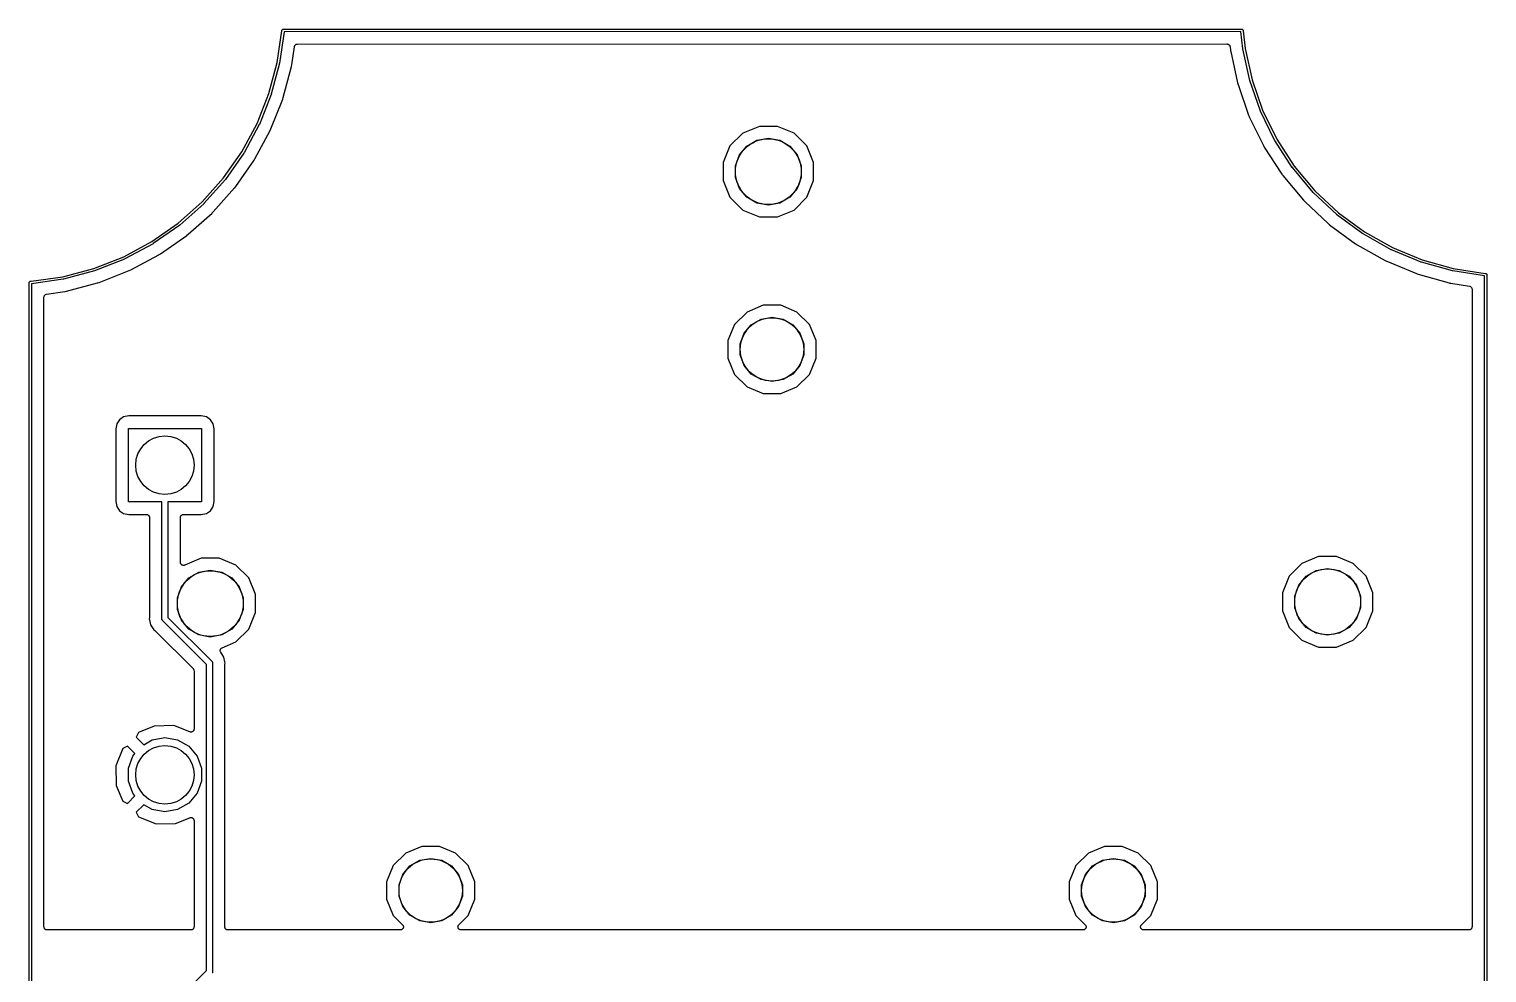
# Model space of a CAD drawing. Extents: x 202.7 to 262.5, y -125.5 to -33.7.
# Drawn here: x 202.7 to 262.5, y -72.4 to -33.7 of the extents above; entities that cross this region are included whole.
import ezdxf

# ---------------------------------------------------------------- set-up
doc = ezdxf.new("R2010")
doc.units = 0
doc.header["$MEASUREMENT"] = 0
doc.layers.add('BLACK', color=7, linetype='CONTINUOUS')

msp = doc.modelspace()

# ---------------------------------------------------------------- linework, layer by layer
at = {"layer": 'BLACK', "linetype": 'CONTINUOUS'}
for p, q in [((212.882, -35.0479), (213.069, -33.7426)), ((213.165, -33.78), (212.98, -35.065)), ((213.069, -33.7426), (213.07, -33.7377)), ((213.07, -33.7377), (213.072, -33.7321)), ((213.072, -33.7321), (213.074, -33.7267)), ((213.074, -33.7267), (213.077, -33.7217)), ((213.077, -33.7217), (213.08, -33.7171)), ((213.08, -33.7171), (213.082, -33.7154)), ((213.082, -33.7154), (213.086, -33.7046)), ((213.086, -33.7046), (213.097, -33.6911)), ((213.097, -33.6911), (213.113, -33.6823)), ((213.113, -33.6823), (213.126, -33.68)), ((213.126, -33.68), (252.454, -33.675)), ((252.403, -33.775), (213.165, -33.78)), ((252.489, -34.4775), (252.403, -33.775)), ((252.454, -33.675), (252.467, -33.6773)), ((252.467, -33.6773), (252.483, -33.6861)), ((252.483, -33.6861), (252.494, -33.6996)), ((252.494, -33.6996), (252.5, -33.7162)), ((252.5, -33.7338), (252.499, -33.7379)), ((252.499, -33.7379), (252.499, -33.738)), ((252.499, -33.738), (252.5, -33.7439)), ((252.5, -33.7162), (252.5, -33.7338)), ((252.5, -33.7439), (252.588, -34.4631)), ((213.483, -35.134), (213.589, -34.3969)), ((213.589, -34.3969), (213.59, -34.3949)), ((213.59, -34.3929), (213.597, -34.374)), ((213.59, -34.3949), (213.59, -34.3929)), ((213.597, -34.374), (213.603, -34.355)), ((213.603, -34.355), (213.604, -34.3534)), ((213.604, -34.3534), (213.605, -34.3514)), ((213.605, -34.3514), (213.618, -34.3361)), ((213.618, -34.3361), (213.63, -34.3203)), ((213.63, -34.3203), (213.632, -34.3192)), ((213.632, -34.3192), (213.633, -34.3176)), ((213.633, -34.3176), (213.651, -34.3076)), ((213.651, -34.3076), (213.668, -34.297)), ((213.668, -34.297), (213.67, -34.2966)), ((213.67, -34.2966), (213.671, -34.2956)), ((213.671, -34.2956), (213.691, -34.2921)), ((213.691, -34.2921), (213.711, -34.288)), ((213.711, -34.288), (213.713, -34.2883)), ((213.713, -34.2883), (213.715, -34.2879)), ((213.715, -34.2879), (251.841, -34.2831)), ((251.841, -34.2831), (251.844, -34.2837)), ((251.844, -34.2837), (251.847, -34.2833)), ((251.847, -34.2833), (251.866, -34.2875)), ((251.866, -34.2875), (251.884, -34.2907)), ((251.884, -34.2907), (251.887, -34.2924)), ((251.887, -34.2924), (251.89, -34.2932)), ((251.89, -34.2932), (251.906, -34.3034)), ((251.906, -34.3034), (251.922, -34.3128)), ((251.922, -34.3128), (251.924, -34.3154)), ((251.924, -34.3154), (251.927, -34.3172)), ((251.927, -34.3172), (251.939, -34.3322)), ((251.939, -34.3322), (251.951, -34.3466)), ((251.951, -34.3466), (251.952, -34.3498)), ((251.952, -34.3498), (251.954, -34.3525)), ((251.954, -34.3525), (251.959, -34.3704)), ((251.959, -34.3704), (251.966, -34.388)), ((251.966, -34.388), (251.966, -34.3914)), ((251.966, -34.3914), (251.967, -34.3947)), ((251.967, -34.3947), (251.984, -34.5353)), ((251.984, -34.5353), (251.988, -34.5595)), ((251.988, -34.5595), (251.988, -34.5619)), ((251.988, -34.5619), (251.989, -34.5642)), ((251.989, -34.5642), (251.992, -34.5881)), ((251.992, -34.5881), (251.993, -34.5906)), ((251.993, -34.5906), (252.275, -35.8823)), ((252.489, -34.4796), (252.489, -34.4775)), ((252.489, -34.4816), (252.489, -34.4796)), ((252.489, -34.4821), (252.489, -34.4816)), ((252.772, -35.7777), (252.489, -34.4821)), ((252.588, -34.4631), (252.869, -35.7535)), ((212.544, -36.3196), (212.882, -35.0479)), ((212.979, -35.0708), (212.64, -36.3481)), ((212.98, -35.065), (212.979, -35.07)), ((212.979, -35.07), (212.979, -35.0704)), ((212.979, -35.0704), (212.979, -35.0708)), ((213.132, -36.4754), (213.469, -35.2047)), ((213.469, -35.203), (213.47, -35.2023)), ((213.469, -35.2047), (213.469, -35.203)), ((213.47, -35.2011), (213.471, -35.1994)), ((213.47, -35.2023), (213.47, -35.2011)), ((213.471, -35.1989), (213.483, -35.134)), ((213.471, -35.1994), (213.471, -35.1989)), ((252.773, -35.7804), (252.772, -35.7777)), ((252.773, -35.783), (252.773, -35.7804)), ((252.774, -35.7835), (252.773, -35.783)), ((253.21, -37.0358), (252.774, -35.7835)), ((252.869, -35.7535), (253.303, -37.0001)), ((212.06, -37.5433), (212.544, -36.3196)), ((212.638, -36.3537), (212.152, -37.5827)), ((212.64, -36.3482), (212.638, -36.3529)), ((212.638, -36.3529), (212.638, -36.3533)), ((212.638, -36.3533), (212.638, -36.3537)), ((212.64, -36.3481), (212.64, -36.3481)), ((212.64, -36.3481), (212.64, -36.3482)), ((252.275, -35.8823), (252.284, -35.9149)), ((252.284, -35.9149), (252.284, -35.9156)), ((252.284, -35.9156), (252.284, -35.9162)), ((252.284, -35.9162), (252.293, -35.9484)), ((252.293, -35.9484), (252.294, -35.9509)), ((252.294, -35.9509), (252.729, -37.1993)), ((212.626, -37.7665), (213.109, -36.5439)), ((213.109, -36.5439), (213.11, -36.5423)), ((213.11, -36.5404), (213.111, -36.5388)), ((213.11, -36.5415), (213.11, -36.5404)), ((213.11, -36.5423), (213.11, -36.5415)), ((213.111, -36.5383), (213.132, -36.4754)), ((213.111, -36.5388), (213.111, -36.5383)), ((253.211, -37.0384), (253.21, -37.0358)), ((253.212, -37.0409), (253.211, -37.0384)), ((253.212, -37.0414), (253.212, -37.0409)), ((253.796, -38.2322), (253.212, -37.0414)), ((253.303, -37.0001), (253.884, -38.1855)), ((211.437, -38.7021), (212.06, -37.5433)), ((212.15, -37.588), (211.524, -38.752)), ((212.152, -37.5828), (212.15, -37.5873)), ((212.15, -37.5873), (212.15, -37.5877)), ((212.15, -37.5877), (212.15, -37.588)), ((212.152, -37.5827), (212.152, -37.5827)), ((212.152, -37.5827), (212.152, -37.5828)), ((232.66, -37.662), (231.978, -37.9449)), ((233.4, -37.662), (232.66, -37.662)), ((234.082, -37.9449), (233.4, -37.662)), ((252.729, -37.1993), (252.742, -37.2305)), ((252.742, -37.2305), (252.742, -37.2312)), ((252.742, -37.2312), (252.742, -37.2318)), ((252.742, -37.2318), (252.755, -37.2628)), ((252.755, -37.2628), (252.756, -37.2652)), ((252.756, -37.2652), (253.338, -38.4523)), ((211.973, -38.9898), (212.595, -37.8319)), ((212.595, -37.8319), (212.596, -37.8304)), ((212.596, -37.8304), (212.597, -37.8297)), ((212.597, -37.8286), (212.598, -37.8272)), ((212.597, -37.8297), (212.597, -37.8286)), ((212.598, -37.8267), (212.626, -37.7665)), ((212.598, -37.8272), (212.598, -37.8267)), ((231.978, -37.9449), (231.455, -38.4675)), ((232.149, -38.4699), (232.561, -38.2318)), ((232.561, -38.2318), (233.03, -38.1492)), ((233.03, -38.1492), (233.499, -38.2318)), ((233.499, -38.2318), (233.911, -38.4699)), ((234.605, -38.4675), (234.082, -37.9449)), ((253.797, -38.2346), (253.796, -38.2322)), ((253.798, -38.237), (253.797, -38.2346)), ((253.799, -38.2374), (253.798, -38.237)), ((254.521, -39.3495), (253.799, -38.2374)), ((253.884, -38.1855), (254.603, -39.2925)), ((210.683, -39.7803), (211.437, -38.7021)), ((211.521, -38.757), (210.763, -39.84)), ((211.524, -38.752), (211.521, -38.7564)), ((211.521, -38.7564), (211.521, -38.7567)), ((211.521, -38.7567), (211.521, -38.757)), ((231.455, -38.4675), (231.172, -39.1504)), ((231.68, -39.282), (231.843, -38.8346)), ((231.843, -38.8346), (232.149, -38.4699)), ((233.911, -38.4699), (234.217, -38.8346)), ((234.217, -38.8346), (234.38, -39.282)), ((234.888, -39.1504), (234.605, -38.4675)), ((253.338, -38.4523), (253.355, -38.4817)), ((253.355, -38.4817), (253.355, -38.4823)), ((253.355, -38.4823), (253.355, -38.4829)), ((253.355, -38.4829), (253.371, -38.5122)), ((253.371, -38.5122), (253.373, -38.5144)), ((253.373, -38.5144), (254.093, -39.623)), ((211.181, -40.1285), (211.934, -39.0524)), ((211.934, -39.0524), (211.935, -39.0512)), ((211.934, -39.0524), (211.934, -39.0524)), ((211.934, -39.0524), (211.934, -39.0524)), ((211.935, -39.0512), (211.936, -39.0498)), ((211.936, -39.0491), (211.937, -39.0481)), ((211.936, -39.0498), (211.936, -39.0491)), ((211.937, -39.0481), (211.938, -39.0468)), ((211.938, -39.0468), (211.939, -39.0463)), ((211.939, -39.0463), (211.973, -38.9898)), ((231.172, -39.1504), (231.172, -39.8896)), ((231.68, -39.758), (231.68, -39.282)), ((234.38, -39.282), (234.38, -39.758)), ((234.888, -39.8896), (234.888, -39.1504)), ((254.523, -39.3517), (254.521, -39.3495)), ((254.524, -39.3539), (254.523, -39.3517)), ((254.525, -39.3543), (254.524, -39.3539)), ((255.375, -40.3715), (254.525, -39.3543)), ((254.525, -39.3543), (254.525, -39.3543)), ((254.525, -39.3543), (254.525, -39.3543)), ((254.603, -39.2925), (255.45, -40.3051)), ((209.808, -40.7632), (210.683, -39.7803)), ((210.76, -39.8446), (209.881, -40.8319)), ((210.763, -39.84), (210.76, -39.844)), ((210.76, -39.844), (210.76, -39.8443)), ((210.76, -39.8443), (210.76, -39.8446)), ((231.172, -39.8896), (231.455, -40.5725)), ((231.843, -40.2054), (231.68, -39.758)), ((234.38, -39.758), (234.217, -40.2054)), ((234.605, -40.5725), (234.888, -39.8896)), ((254.093, -39.623), (254.113, -39.6502)), ((254.113, -39.6502), (254.113, -39.6508)), ((254.113, -39.6508), (254.114, -39.6513)), ((254.114, -39.6513), (254.133, -39.6784)), ((254.133, -39.6784), (254.135, -39.6806)), ((254.135, -39.6806), (254.983, -40.6945)), ((210.263, -41.1672), (211.137, -40.1851)), ((211.137, -40.1851), (211.138, -40.1838)), ((211.138, -40.1832), (211.139, -40.1823)), ((211.138, -40.1838), (211.138, -40.1832)), ((211.139, -40.1823), (211.141, -40.1812)), ((211.141, -40.1807), (211.181, -40.1285)), ((211.141, -40.1812), (211.141, -40.1807)), ((231.455, -40.5725), (231.978, -41.0951)), ((232.149, -40.5701), (231.843, -40.2054)), ((232.561, -40.8082), (232.149, -40.5701)), ((233.911, -40.5701), (233.499, -40.8082)), ((234.217, -40.2054), (233.911, -40.5701)), ((234.082, -41.0951), (234.605, -40.5725)), ((255.377, -40.3735), (255.375, -40.3715)), ((255.379, -40.3756), (255.377, -40.3735)), ((255.38, -40.3759), (255.379, -40.3756)), ((256.346, -41.2836), (255.38, -40.3759)), ((255.45, -40.3051), (256.413, -41.2086)), ((208.825, -41.6373), (209.808, -40.7632)), ((209.877, -40.836), (208.889, -41.714)), ((209.229, -42.0916), (210.212, -41.2182)), ((209.878, -40.8355), (209.877, -40.8357)), ((209.877, -40.8357), (209.877, -40.836)), ((209.881, -40.8319), (209.878, -40.8355)), ((210.212, -41.2182), (210.213, -41.217)), ((210.213, -41.217), (210.214, -41.2165)), ((210.214, -41.2157), (210.216, -41.2147)), ((210.214, -41.2165), (210.214, -41.2157)), ((210.216, -41.2143), (210.263, -41.1672)), ((210.216, -41.2147), (210.216, -41.2143)), ((231.978, -41.0951), (232.66, -41.378)), ((233.03, -40.8908), (232.561, -40.8082)), ((233.499, -40.8082), (233.03, -40.8908)), ((233.4, -41.378), (234.082, -41.0951)), ((254.983, -40.6945), (255.006, -40.7191)), ((255.006, -40.7191), (255.007, -40.7197)), ((255.007, -40.7197), (255.007, -40.7201)), ((255.007, -40.7201), (255.03, -40.7446)), ((255.03, -40.7446), (255.032, -40.7466)), ((255.032, -40.7466), (255.996, -41.6513)), ((256.413, -41.2086), (257.477, -41.99)), ((207.746, -42.3907), (208.825, -41.6373)), ((208.885, -41.7176), (207.801, -42.4744)), ((208.889, -41.7141), (208.885, -41.7172)), ((208.885, -41.7172), (208.885, -41.7174)), ((208.885, -41.7174), (208.885, -41.7176)), ((208.889, -41.714), (208.889, -41.714)), ((208.889, -41.714), (208.889, -41.7141)), ((232.66, -41.378), (233.4, -41.378)), ((255.996, -41.6513), (256.022, -41.673)), ((256.022, -41.673), (256.022, -41.6735)), ((256.022, -41.6735), (256.023, -41.6738)), ((256.023, -41.6738), (256.048, -41.6955)), ((256.048, -41.6955), (256.051, -41.6971)), ((256.051, -41.6971), (257.116, -42.4795)), ((256.349, -41.2854), (256.346, -41.2836)), ((256.351, -41.2871), (256.349, -41.2854)), ((256.351, -41.2874), (256.351, -41.2871)), ((257.42, -42.0724), (256.351, -41.2874)), ((206.587, -43.0132), (207.746, -42.3907)), ((208.095, -42.889), (209.172, -42.1362)), ((209.172, -42.1362), (209.174, -42.1352)), ((209.174, -42.1348), (209.175, -42.1341)), ((209.174, -42.1352), (209.174, -42.1348)), ((209.175, -42.1341), (209.177, -42.1333)), ((209.177, -42.1329), (209.229, -42.0916)), ((209.177, -42.1333), (209.177, -42.1329)), ((257.422, -42.0739), (257.42, -42.0724)), ((257.424, -42.0754), (257.422, -42.0739)), ((257.425, -42.0756), (257.424, -42.0754)), ((258.58, -42.7265), (257.425, -42.0756)), ((257.477, -41.99), (258.627, -42.6379)), ((205.363, -43.4961), (206.587, -43.0132)), ((207.796, -42.4775), (206.632, -43.1026)), ((206.875, -43.5487), (208.033, -42.9268)), ((207.797, -42.4771), (207.796, -42.4773)), ((207.796, -42.4773), (207.796, -42.4775)), ((207.801, -42.4745), (207.797, -42.4771)), ((207.801, -42.4744), (207.801, -42.4744)), ((207.801, -42.4744), (207.801, -42.4745)), ((208.033, -42.9268), (208.035, -42.9259)), ((208.035, -42.9256), (208.036, -42.925)), ((208.035, -42.9259), (208.035, -42.9256)), ((208.036, -42.925), (208.038, -42.9245)), ((208.038, -42.9245), (208.039, -42.9241)), ((208.039, -42.9241), (208.095, -42.889)), ((257.116, -42.4795), (257.144, -42.4979)), ((257.144, -42.4979), (257.145, -42.4983)), ((257.145, -42.4983), (257.146, -42.4986)), ((257.146, -42.4986), (257.173, -42.5171)), ((257.173, -42.5171), (257.176, -42.5184)), ((257.176, -42.5184), (258.328, -43.1672)), ((258.583, -42.7277), (258.58, -42.7265)), ((258.585, -42.7289), (258.583, -42.7277)), ((258.586, -42.7291), (258.585, -42.7289)), ((259.811, -43.2364), (258.586, -42.7291)), ((258.627, -42.6379), (259.846, -43.1429)), ((204.091, -43.8329), (205.363, -43.4961)), ((205.391, -43.592), (204.114, -43.9303)), ((205.392, -43.5919), (205.391, -43.592)), ((205.397, -43.5902), (205.392, -43.5918)), ((205.392, -43.5918), (205.392, -43.5919)), ((206.626, -43.1051), (205.397, -43.5902)), ((205.586, -44.0615), (206.809, -43.579)), ((206.627, -43.1049), (206.626, -43.1051)), ((206.632, -43.1027), (206.627, -43.1048)), ((206.627, -43.1048), (206.627, -43.1049)), ((206.632, -43.1026), (206.632, -43.1026)), ((206.632, -43.1026), (206.632, -43.1027)), ((206.809, -43.579), (206.811, -43.5783)), ((206.811, -43.5783), (206.812, -43.5781)), ((206.812, -43.5781), (206.813, -43.5777)), ((206.813, -43.5777), (206.815, -43.5773)), ((206.815, -43.577), (206.875, -43.5487)), ((206.815, -43.5773), (206.815, -43.577)), ((258.328, -43.1672), (258.358, -43.182)), ((258.358, -43.182), (258.359, -43.1824)), ((258.359, -43.1824), (258.359, -43.1826)), ((258.359, -43.1826), (258.389, -43.1976)), ((258.389, -43.1976), (258.391, -43.1985)), ((258.391, -43.1985), (259.613, -43.7043)), ((259.813, -43.2373), (259.811, -43.2364)), ((259.816, -43.2383), (259.813, -43.2373)), ((259.817, -43.2384), (259.816, -43.2383)), ((261.094, -43.5949), (259.817, -43.2384)), ((259.846, -43.1429), (261.118, -43.4977)), ((261.097, -43.5954), (261.094, -43.5949)), ((261.099, -43.596), (261.097, -43.5954)), ((261.1, -43.5961), (261.099, -43.596)), ((262.4, -43.7949), (261.1, -43.5961)), ((261.118, -43.4977), (262.426, -43.6977)), ((202.71, -44.0656), (202.712, -44.0526)), ((202.71, -115.204), (202.71, -44.0656)), ((202.712, -44.0526), (202.721, -44.0374)), ((202.721, -44.0374), (202.735, -44.026)), ((202.735, -44.026), (202.751, -44.02)), ((202.751, -44.02), (202.769, -44.02)), ((202.769, -44.02), (202.771, -44.0208)), ((202.771, -44.0208), (202.776, -44.0202)), ((202.776, -44.0202), (202.787, -44.0192)), ((202.787, -44.0192), (204.091, -43.8329)), ((204.108, -43.9315), (202.81, -44.117)), ((202.81, -44.117), (202.81, -115.151)), ((204.109, -43.9314), (204.108, -43.9315)), ((204.114, -43.9303), (204.109, -43.9314)), ((204.109, -43.9314), (204.109, -43.9314)), ((204.247, -44.4206), (205.518, -44.084)), ((205.518, -44.084), (205.52, -44.0835)), ((205.52, -44.0834), (205.522, -44.0831)), ((205.52, -44.0835), (205.52, -44.0834)), ((205.522, -44.0831), (205.523, -44.0829)), ((205.523, -44.0829), (205.524, -44.0827)), ((205.524, -44.0827), (205.586, -44.0615)), ((259.613, -43.7043), (259.645, -43.7154)), ((259.645, -43.7154), (259.646, -43.7157)), ((259.646, -43.7157), (259.646, -43.7158)), ((259.646, -43.7158), (259.678, -43.7271)), ((259.678, -43.7271), (259.68, -43.7278)), ((259.68, -43.7278), (260.954, -44.0831)), ((260.954, -44.0831), (260.987, -44.0902)), ((260.987, -44.0902), (260.987, -44.0905)), ((260.987, -44.0905), (260.988, -44.0905)), ((260.988, -44.0905), (261.021, -44.0979)), ((261.021, -44.0979), (261.023, -44.0983)), ((261.023, -44.0983), (261.784, -44.2147)), ((261.784, -44.2147), (261.786, -44.2151)), ((261.786, -44.2151), (261.787, -44.2151)), ((261.787, -44.2151), (261.806, -44.2222)), ((261.806, -44.2222), (261.826, -44.2288)), ((261.826, -44.2288), (261.827, -44.2297)), ((261.827, -44.2297), (261.829, -44.2302)), ((261.829, -44.2302), (261.844, -44.2435)), ((261.844, -44.2435), (261.86, -44.2564)), ((262.4, -115.754), (262.4, -43.7949)), ((262.426, -43.6977), (262.426, -43.6978)), ((262.426, -43.6978), (262.432, -43.6991)), ((262.432, -43.6991), (262.438, -43.7011)), ((262.438, -43.7012), (262.441, -43.7)), ((262.438, -43.7011), (262.438, -43.7012)), ((262.441, -43.7), (262.459, -43.7)), ((262.459, -43.7), (262.475, -43.706)), ((262.475, -43.706), (262.489, -43.7174)), ((262.489, -43.7174), (262.498, -43.7326)), ((262.498, -43.7326), (262.5, -43.7456)), ((262.5, -43.7456), (262.5, -115.804)), ((203.318, -44.6636), (203.322, -44.644)), ((203.318, -44.6656), (203.318, -44.6636)), ((203.318, -44.6677), (203.318, -44.6656)), ((203.318, -70.503), (203.318, -44.6677)), ((203.322, -44.644), (203.326, -44.6243)), ((203.326, -44.6243), (203.327, -44.6224)), ((203.327, -44.6204), (203.338, -44.6034)), ((203.327, -44.6224), (203.327, -44.6204)), ((203.338, -44.6034), (203.348, -44.5861)), ((203.348, -44.5861), (203.349, -44.5847)), ((203.349, -44.5847), (203.35, -44.5829)), ((203.35, -44.5829), (203.366, -44.5706)), ((203.366, -44.5706), (203.381, -44.5577)), ((203.381, -44.5577), (203.383, -44.557)), ((203.383, -44.557), (203.385, -44.5557)), ((203.385, -44.5557), (203.404, -44.5495)), ((203.404, -44.5495), (203.423, -44.5426)), ((203.423, -44.5426), (203.425, -44.5426)), ((203.425, -44.5426), (203.427, -44.542)), ((203.427, -44.542), (204.176, -44.4349)), ((204.176, -44.4349), (204.178, -44.4346)), ((204.178, -44.4346), (204.179, -44.4345)), ((204.179, -44.4345), (204.18, -44.4344)), ((204.18, -44.4344), (204.182, -44.4344)), ((204.182, -44.4342), (204.247, -44.4206)), ((204.182, -44.4344), (204.182, -44.4342)), ((261.86, -44.2564), (261.861, -44.2576)), ((261.861, -44.2576), (261.862, -44.2586)), ((261.862, -44.2586), (261.873, -44.2765)), ((261.873, -44.2765), (261.883, -44.2941)), ((261.883, -44.2941), (261.884, -44.2955)), ((261.884, -44.2955), (261.884, -44.2968)), ((261.884, -44.2968), (261.888, -44.3171)), ((261.888, -44.3171), (261.892, -44.3373)), ((261.892, -44.3373), (261.892, -44.3388)), ((261.892, -44.3388), (261.892, -44.3402)), ((261.892, -44.3402), (261.892, -70.503)), ((232.156, -45.2793), (231.647, -45.7879)), ((232.82, -45.004), (232.156, -45.2793)), ((233.54, -45.004), (232.82, -45.004)), ((234.204, -45.2793), (233.54, -45.004)), ((234.713, -45.7878), (234.204, -45.2793)), ((231.647, -45.7879), (231.372, -46.4524)), ((232.037, -46.152), (232.331, -45.8008)), ((232.331, -45.8008), (232.729, -45.5716)), ((232.729, -45.5716), (233.18, -45.4919)), ((233.18, -45.4919), (233.631, -45.5716)), ((233.631, -45.5716), (234.029, -45.8008)), ((234.029, -45.8008), (234.323, -46.152)), ((234.988, -46.4524), (234.713, -45.7878)), ((231.372, -46.4524), (231.372, -47.1716)), ((231.88, -46.5828), (232.037, -46.152)), ((231.88, -47.0412), (231.88, -46.5828)), ((234.323, -46.152), (234.48, -46.5828)), ((234.48, -46.5828), (234.48, -47.0412)), ((234.988, -47.1716), (234.988, -46.4524)), ((231.372, -47.1716), (231.647, -47.8361)), ((232.037, -47.472), (231.88, -47.0412)), ((234.48, -47.0412), (234.323, -47.472)), ((234.713, -47.8362), (234.988, -47.1716)), ((232.331, -47.8232), (232.037, -47.472)), ((232.729, -48.0524), (232.331, -47.8232)), ((234.029, -47.8232), (233.631, -48.0524)), ((234.323, -47.472), (234.029, -47.8232)), ((231.647, -47.8361), (232.156, -48.3447)), ((232.156, -48.3447), (232.82, -48.62)), ((233.18, -48.1321), (232.729, -48.0524)), ((233.631, -48.0524), (233.18, -48.1321)), ((233.54, -48.62), (234.204, -48.3447)), ((234.204, -48.3447), (234.713, -47.8362)), ((232.82, -48.62), (233.54, -48.62)), ((206.582, -49.5835), (206.414, -49.6958)), ((206.793, -49.5416), (206.582, -49.5835)), ((209.767, -49.5416), (206.793, -49.5416)), ((209.978, -49.5835), (209.767, -49.5416)), ((210.146, -49.6958), (209.978, -49.5835)), ((206.301, -49.8638), (206.26, -50.0745)), ((206.26, -50.0745), (206.26, -53.0495)), ((206.414, -49.6958), (206.301, -49.8638)), ((206.78, -53.062), (206.78, -50.062)), ((206.78, -50.062), (209.78, -50.062)), ((209.78, -50.062), (209.78, -53.062)), ((210.259, -49.8638), (210.146, -49.6958)), ((210.3, -50.0745), (210.259, -49.8638)), ((210.3, -53.0495), (210.3, -50.0745)), ((206.26, -53.0495), (206.301, -53.2602)), ((208.155, -53.062), (206.78, -53.062)), ((208.155, -57.8535), (208.155, -53.062)), ((209.78, -53.062), (208.405, -53.062)), ((208.405, -53.062), (208.405, -57.8072)), ((210.259, -53.2602), (210.3, -53.0495)), ((206.301, -53.2602), (206.414, -53.4282)), ((206.414, -53.4282), (206.582, -53.5405)), ((206.582, -53.5405), (206.793, -53.5824)), ((206.793, -53.5824), (207.52, -53.5824)), ((207.52, -53.5824), (207.531, -53.5844)), ((207.531, -53.5844), (207.542, -53.5844)), ((207.542, -53.5844), (207.552, -53.5882)), ((207.552, -53.5882), (207.563, -53.5901)), ((207.563, -53.5901), (207.573, -53.5957)), ((207.573, -53.5957), (207.583, -53.5995)), ((207.583, -53.5995), (207.592, -53.6066)), ((207.592, -53.6066), (207.602, -53.6122)), ((207.602, -53.6122), (207.609, -53.6207)), ((207.609, -53.6207), (207.617, -53.6278)), ((207.617, -53.6278), (207.623, -53.6374)), ((207.623, -53.6374), (207.63, -53.6459)), ((207.63, -53.6459), (207.634, -53.6564)), ((207.634, -53.6564), (207.639, -53.666)), ((207.639, -53.666), (207.641, -53.6769)), ((207.641, -53.6769), (207.645, -53.6874)), ((207.645, -53.6874), (207.645, -53.6985)), ((207.645, -53.6985), (207.647, -53.7094)), ((207.647, -53.7094), (207.647, -57.7841)), ((208.913, -53.7094), (208.915, -53.6985)), ((208.913, -55.5471), (208.913, -53.7094)), ((208.915, -53.6874), (208.919, -53.6769)), ((208.915, -53.6985), (208.915, -53.6874)), ((208.919, -53.6769), (208.921, -53.666)), ((208.921, -53.666), (208.926, -53.6564)), ((208.926, -53.6564), (208.93, -53.6459)), ((208.93, -53.6459), (208.937, -53.6374)), ((208.937, -53.6374), (208.943, -53.6278)), ((208.943, -53.6278), (208.951, -53.6207)), ((208.951, -53.6207), (208.958, -53.6122)), ((208.958, -53.6122), (208.968, -53.6066)), ((208.968, -53.6066), (208.976, -53.5995)), ((208.976, -53.5995), (208.987, -53.5957)), ((208.987, -53.5957), (208.997, -53.5901)), ((208.997, -53.5901), (209.008, -53.5882)), ((209.008, -53.5882), (209.018, -53.5844)), ((209.018, -53.5844), (209.029, -53.5844)), ((209.029, -53.5844), (209.04, -53.5824)), ((209.04, -53.5824), (209.767, -53.5824)), ((209.767, -53.5824), (209.978, -53.5405)), ((209.978, -53.5405), (210.146, -53.4282)), ((210.146, -53.4282), (210.259, -53.2602)), ((208.915, -55.5607), (208.913, -55.5471)), ((208.916, -55.5746), (208.915, -55.5607)), ((208.919, -55.5823), (208.916, -55.5746)), ((208.921, -55.5905), (208.919, -55.5823)), ((208.928, -55.6025), (208.921, -55.5905)), ((208.933, -55.6153), (208.928, -55.6025)), ((209.77, -55.382), (209.089, -55.6644)), ((210.51, -55.382), (209.77, -55.382)), ((211.192, -55.6649), (210.51, -55.382)), ((254.918, -55.5949), (254.395, -56.1175)), ((255.6, -55.312), (254.918, -55.5949)), ((256.34, -55.312), (255.6, -55.312)), ((257.022, -55.5949), (256.34, -55.312)), ((257.545, -56.1175), (257.022, -55.5949)), ((208.939, -55.6215), (208.933, -55.6153)), ((208.943, -55.6287), (208.939, -55.6215)), ((208.953, -55.6376), (208.943, -55.6287)), ((208.963, -55.6478), (208.953, -55.6376)), ((208.953, -56.5546), (209.259, -56.1899)), ((208.97, -55.6517), (208.963, -55.6478)), ((208.976, -55.6571), (208.97, -55.6517)), ((208.99, -55.6618), (208.976, -55.6571)), ((209.002, -55.6682), (208.99, -55.6618)), ((209.01, -55.6693), (209.002, -55.6682)), ((209.018, -55.6722), (209.01, -55.6693)), ((209.032, -55.6722), (209.018, -55.6722)), ((209.046, -55.674), (209.032, -55.6722)), ((209.054, -55.6722), (209.046, -55.674)), ((209.062, -55.6722), (209.054, -55.6722)), ((209.075, -55.6674), (209.062, -55.6722)), ((209.089, -55.6644), (209.075, -55.6674)), ((209.259, -56.1899), (209.671, -55.9518)), ((209.671, -55.9518), (210.14, -55.8692)), ((210.14, -55.8692), (210.609, -55.9518)), ((210.609, -55.9518), (211.021, -56.1899)), ((211.021, -56.1899), (211.327, -56.5546)), ((211.715, -56.1875), (211.192, -55.6649)), ((211.979, -56.8238), (211.715, -56.1875)), ((254.395, -56.1175), (254.112, -56.8004)), ((254.783, -56.4846), (255.089, -56.1199)), ((255.089, -56.1199), (255.501, -55.8818)), ((255.501, -55.8818), (255.97, -55.7992)), ((255.97, -55.7992), (256.439, -55.8818)), ((256.439, -55.8818), (256.851, -56.1199)), ((256.851, -56.1199), (257.157, -56.4846)), ((257.828, -56.8004), (257.545, -56.1175)), ((208.79, -57.002), (208.953, -56.5546)), ((211.327, -56.5546), (211.49, -57.002)), ((254.112, -56.8004), (254.112, -57.5396)), ((254.62, -56.932), (254.783, -56.4846)), ((257.157, -56.4846), (257.32, -56.932)), ((257.828, -57.5396), (257.828, -56.8004)), ((208.79, -57.478), (208.79, -57.002)), ((211.49, -57.002), (211.49, -57.478)), ((211.998, -56.8704), (211.979, -56.8238)), ((211.998, -57.6096), (211.998, -56.8704)), ((254.62, -57.408), (254.62, -56.932)), ((257.32, -56.932), (257.32, -57.408)), ((207.645, -57.8089), (207.635, -57.859)), ((207.635, -57.859), (207.645, -57.9091)), ((207.647, -57.7841), (207.645, -57.7964)), ((207.645, -57.7964), (207.645, -57.8089)), ((207.645, -57.9091), (207.684, -58.106)), ((208.154, -57.8701), (208.155, -57.8535)), ((208.158, -57.8861), (208.154, -57.8701)), ((208.161, -57.9024), (208.158, -57.8861)), ((208.164, -57.9072), (208.161, -57.9024)), ((208.165, -57.9126), (208.164, -57.9072)), ((208.174, -57.9262), (208.165, -57.9126)), ((208.183, -57.9406), (208.174, -57.9262)), ((208.195, -57.9512), (208.183, -57.9406)), ((209.98, -59.7358), (208.195, -57.9512)), ((208.405, -57.8072), (210.19, -59.5918)), ((208.953, -57.9254), (208.79, -57.478)), ((209.259, -58.2901), (208.953, -57.9254)), ((211.327, -57.9254), (211.021, -58.2901)), ((211.49, -57.478), (211.327, -57.9254)), ((211.715, -58.2925), (211.998, -57.6096)), ((254.112, -57.5396), (254.395, -58.2225)), ((254.783, -57.8554), (254.62, -57.408)), ((255.089, -58.2201), (254.783, -57.8554)), ((257.157, -57.8554), (256.851, -58.2201)), ((257.32, -57.408), (257.157, -57.8554)), ((257.545, -58.2225), (257.828, -57.5396)), ((207.684, -58.106), (207.824, -58.3154)), ((207.824, -58.3154), (207.866, -58.3437)), ((207.866, -58.3437), (207.875, -58.3524)), ((207.875, -58.3524), (207.885, -58.3595)), ((207.885, -58.3595), (209.435, -59.909)), ((209.671, -58.5282), (209.259, -58.2901)), ((210.14, -58.6108), (209.671, -58.5282)), ((210.609, -58.5282), (210.14, -58.6108)), ((211.021, -58.2901), (210.609, -58.5282)), ((211.192, -58.8151), (211.715, -58.2925)), ((254.395, -58.2225), (254.918, -58.7451)), ((255.501, -58.4582), (255.089, -58.2201)), ((255.97, -58.5408), (255.501, -58.4582)), ((256.439, -58.4582), (255.97, -58.5408)), ((256.851, -58.2201), (256.439, -58.4582)), ((257.022, -58.7451), (257.545, -58.2225)), ((210.548, -59.1508), (210.554, -59.1311)), ((210.548, -59.1522), (210.548, -59.1508)), ((210.548, -59.1536), (210.548, -59.1522)), ((210.549, -59.1742), (210.548, -59.1536)), ((210.55, -59.1949), (210.549, -59.1742)), ((210.554, -59.1311), (210.56, -59.1112)), ((210.56, -59.1112), (210.561, -59.1101)), ((210.561, -59.1088), (210.574, -59.0924)), ((210.561, -59.1101), (210.561, -59.1088)), ((210.574, -59.0924), (210.586, -59.0757)), ((210.586, -59.0757), (210.587, -59.0749)), ((210.587, -59.0749), (210.588, -59.0738)), ((210.588, -59.0738), (210.606, -59.0627)), ((210.606, -59.0627), (210.623, -59.0512)), ((210.623, -59.0512), (210.624, -59.0508)), ((210.624, -59.0508), (210.625, -59.0501)), ((210.625, -59.0501), (211.192, -58.8151)), ((254.918, -58.7451), (255.6, -59.028)), ((255.6, -59.028), (256.34, -59.028)), ((256.34, -59.028), (257.022, -58.7451)), ((209.98, -72.2912), (209.98, -59.7358)), ((210.19, -59.5918), (210.202, -59.6024)), ((210.202, -59.6024), (210.211, -59.6168)), ((210.211, -59.6168), (210.22, -59.6304)), ((210.22, -59.6304), (210.221, -59.6358)), ((210.221, -59.6358), (210.224, -59.6406)), ((210.224, -59.6406), (210.227, -59.6569)), ((210.227, -59.6569), (210.231, -59.6729)), ((210.231, -59.6729), (210.23, -59.6894)), ((210.23, -59.6894), (210.23, -72.3375)), ((210.55, -59.1962), (210.55, -59.1949)), ((210.551, -59.1976), (210.55, -59.1962)), ((210.559, -59.2165), (210.551, -59.1976)), ((210.567, -59.2356), (210.559, -59.2165)), ((210.568, -59.2367), (210.567, -59.2356)), ((210.568, -59.238), (210.568, -59.2367)), ((210.701, -59.437), (210.568, -59.238)), ((210.74, -59.6339), (210.701, -59.437)), ((210.738, -59.7588), (210.74, -59.7466)), ((210.738, -70.503), (210.738, -59.7588)), ((210.75, -59.684), (210.74, -59.6339)), ((210.74, -59.6339), (210.74, -59.6339)), ((210.74, -59.7341), (210.75, -59.684)), ((210.74, -59.7466), (210.74, -59.7341)), ((209.435, -59.909), (209.438, -59.9136)), ((209.438, -59.9136), (209.442, -59.9172)), ((209.442, -59.9172), (209.451, -59.9315)), ((209.451, -59.9315), (209.46, -59.9451)), ((209.46, -59.9451), (209.462, -59.9505)), ((209.462, -59.9505), (209.464, -59.9554)), ((209.464, -59.9554), (209.467, -59.9717)), ((209.467, -59.9717), (209.472, -59.9877)), ((209.472, -59.9877), (209.471, -59.9933)), ((209.471, -59.9933), (209.472, -59.9988)), ((209.472, -59.9988), (209.472, -62.3863)), ((207.198, -62.5285), (207.1, -62.723)), ((207.1, -62.723), (207.41, -63.0324)), ((207.841, -62.262), (207.198, -62.5285)), ((207.759, -62.8307), (208.28, -62.7389)), ((208.641, -62.2467), (207.841, -62.262)), ((208.28, -62.7389), (208.801, -62.8307)), ((209.299, -62.5045), (208.641, -62.2467)), ((209.311, -62.507), (209.299, -62.5045)), ((209.323, -62.5114), (209.311, -62.507)), ((209.333, -62.5114), (209.323, -62.5114)), ((209.342, -62.5133), (209.333, -62.5114)), ((209.354, -62.5114), (209.342, -62.5133)), ((209.367, -62.5114), (209.354, -62.5114)), ((209.376, -62.5081), (209.367, -62.5114)), ((209.385, -62.5067), (209.376, -62.5081)), ((209.397, -62.5006), (209.385, -62.5067)), ((209.409, -62.4963), (209.397, -62.5006)), ((209.416, -62.4901), (209.409, -62.4963)), ((209.424, -62.4856), (209.416, -62.4901)), ((209.433, -62.4761), (209.424, -62.4856)), ((209.442, -62.4679), (209.433, -62.4761)), ((209.447, -62.4597), (209.442, -62.4679)), ((209.453, -62.4525), (209.447, -62.4597)), ((209.458, -62.4407), (209.453, -62.4525)), ((209.464, -62.4297), (209.458, -62.4407)), ((209.466, -62.4203), (209.464, -62.4297)), ((209.469, -62.4114), (209.466, -62.4203)), ((209.47, -62.3988), (209.469, -62.4114)), ((209.472, -62.3863), (209.47, -62.3988)), ((206.548, -63.1791), (206.265, -63.901)), ((206.741, -63.0822), (206.548, -63.1791)), ((207.051, -63.3926), (206.741, -63.0822)), ((207.41, -63.0324), (207.759, -62.8307)), ((208.801, -62.8307), (209.259, -63.0952)), ((209.259, -63.0952), (209.599, -63.5004)), ((206.265, -63.901), (206.28, -64.701)), ((206.78, -63.9975), (206.961, -63.5004)), ((206.961, -63.5004), (207.051, -63.3926)), ((209.599, -63.5004), (209.78, -63.9975)), ((206.78, -64.5265), (206.78, -63.9975)), ((206.961, -65.0236), (206.78, -64.5265)), ((209.78, -64.5265), (209.599, -65.0236)), ((209.78, -63.9975), (209.78, -64.5265)), ((206.28, -64.701), (206.546, -65.3443)), ((206.741, -65.4418), (207.051, -65.1314)), ((207.051, -65.1314), (206.961, -65.0236)), ((209.599, -65.0236), (209.259, -65.4288)), ((206.546, -65.3443), (206.741, -65.4418)), ((207.41, -65.4916), (207.1, -65.801)), ((207.759, -65.6933), (207.41, -65.4916)), ((208.28, -65.7851), (207.759, -65.6933)), ((208.801, -65.6933), (208.28, -65.7851)), ((209.259, -65.4288), (208.801, -65.6933)), ((207.1, -65.801), (207.197, -65.9943)), ((207.197, -65.9943), (207.919, -66.2773)), ((207.919, -66.2773), (208.719, -66.262)), ((208.719, -66.262), (209.296, -66.0228)), ((209.296, -66.0228), (209.31, -66.0198)), ((209.31, -66.0198), (209.323, -66.0151)), ((209.323, -66.0151), (209.331, -66.0151)), ((209.331, -66.0151), (209.339, -66.0132)), ((209.339, -66.0132), (209.353, -66.0151)), ((209.353, -66.0151), (209.367, -66.0151)), ((209.367, -66.0151), (209.375, -66.0179)), ((209.375, -66.0179), (209.383, -66.019)), ((209.383, -66.019), (209.395, -66.0254)), ((209.395, -66.0254), (209.409, -66.0301)), ((209.409, -66.0301), (209.415, -66.0355)), ((209.415, -66.0355), (209.422, -66.0394)), ((209.422, -66.0394), (209.432, -66.0496)), ((209.432, -66.0496), (209.442, -66.0585)), ((209.442, -66.0585), (209.446, -66.0657)), ((209.446, -66.0657), (209.452, -66.0719)), ((209.452, -66.0719), (209.457, -66.0847)), ((209.457, -66.0847), (209.464, -66.0967)), ((209.464, -66.0967), (209.466, -66.1049)), ((209.466, -66.1049), (209.469, -66.1126)), ((209.469, -66.1126), (209.47, -66.1265)), ((209.47, -66.1265), (209.472, -66.1401)), ((209.472, -66.1401), (209.472, -70.503)), ((218.156, -67.4793), (217.647, -67.9879)), ((218.82, -67.204), (218.156, -67.4793)), ((219.54, -67.204), (218.82, -67.204)), ((220.204, -67.4793), (219.54, -67.204)), ((220.713, -67.9878), (220.204, -67.4793)), ((246.156, -67.4793), (245.647, -67.9879)), ((246.82, -67.204), (246.156, -67.4793)), ((247.54, -67.204), (246.82, -67.204)), ((248.204, -67.4793), (247.54, -67.204)), ((248.713, -67.9878), (248.204, -67.4793)), ((217.647, -67.9879), (217.372, -68.6524)), ((218.037, -68.352), (218.331, -68.0008)), ((218.331, -68.0008), (218.729, -67.7716)), ((218.729, -67.7716), (219.18, -67.6919)), ((219.18, -67.6919), (219.631, -67.7716)), ((219.631, -67.7716), (220.029, -68.0008)), ((220.029, -68.0008), (220.323, -68.352)), ((220.988, -68.6524), (220.713, -67.9878)), ((245.647, -67.9879), (245.372, -68.6524)), ((246.037, -68.352), (246.331, -68.0008)), ((246.331, -68.0008), (246.729, -67.7716)), ((246.729, -67.7716), (247.18, -67.6919)), ((247.18, -67.6919), (247.631, -67.7716)), ((247.631, -67.7716), (248.029, -68.0008)), ((248.029, -68.0008), (248.323, -68.352)), ((248.988, -68.6524), (248.713, -67.9878)), ((217.372, -68.6524), (217.372, -69.3716)), ((217.88, -68.7828), (218.037, -68.352)), ((220.323, -68.352), (220.48, -68.7828)), ((220.988, -69.3716), (220.988, -68.6524)), ((245.372, -68.6524), (245.372, -69.3716)), ((245.88, -68.7828), (246.037, -68.352)), ((248.323, -68.352), (248.48, -68.7828)), ((248.988, -69.3716), (248.988, -68.6524)), ((217.88, -69.2412), (217.88, -68.7828)), ((218.037, -69.672), (217.88, -69.2412)), ((220.48, -69.2412), (220.323, -69.672)), ((220.48, -68.7828), (220.48, -69.2412)), ((245.88, -69.2412), (245.88, -68.7828)), ((246.037, -69.672), (245.88, -69.2412)), ((248.48, -69.2412), (248.323, -69.672)), ((248.48, -68.7828), (248.48, -69.2412)), ((217.372, -69.3716), (217.647, -70.0361)), ((218.331, -70.0232), (218.037, -69.672)), ((220.323, -69.672), (220.029, -70.0232)), ((220.713, -70.0361), (220.988, -69.3716)), ((245.372, -69.3716), (245.647, -70.0361)), ((246.331, -70.0232), (246.037, -69.672)), ((248.323, -69.672), (248.029, -70.0232)), ((248.713, -70.0361), (248.988, -69.3716)), ((203.32, -70.5139), (203.318, -70.503)), ((203.32, -70.5251), (203.32, -70.5139)), ((203.324, -70.5355), (203.32, -70.5251)), ((203.326, -70.5464), (203.324, -70.5355)), ((203.331, -70.5561), (203.326, -70.5464)), ((209.464, -70.5464), (209.459, -70.5561)), ((209.466, -70.5355), (209.464, -70.5464)), ((209.47, -70.5251), (209.466, -70.5355)), ((209.472, -70.503), (209.47, -70.5139)), ((209.47, -70.5139), (209.47, -70.5251)), ((210.74, -70.5139), (210.738, -70.503)), ((210.74, -70.5251), (210.74, -70.5139)), ((210.744, -70.5355), (210.74, -70.5251)), ((210.746, -70.5464), (210.744, -70.5355)), ((210.751, -70.5561), (210.746, -70.5464)), ((217.647, -70.0361), (218.024, -70.4132)), ((218.024, -70.4132), (218.034, -70.4268)), ((218.034, -70.4268), (218.044, -70.4395)), ((218.044, -70.4395), (218.046, -70.4448)), ((218.05, -70.5509), (218.044, -70.5665)), ((218.046, -70.4448), (218.05, -70.4493)), ((218.05, -70.4493), (218.054, -70.4654)), ((218.057, -70.5359), (218.05, -70.5509)), ((218.054, -70.4654), (218.06, -70.4809)), ((218.058, -70.5303), (218.057, -70.5359)), ((218.06, -70.5251), (218.058, -70.5303)), ((218.06, -70.4809), (218.06, -70.4865)), ((218.06, -70.4865), (218.061, -70.4919)), ((218.061, -70.4919), (218.06, -70.5085)), ((218.06, -70.5085), (218.06, -70.5251)), ((218.729, -70.2524), (218.331, -70.0232)), ((219.18, -70.3321), (218.729, -70.2524)), ((219.631, -70.2524), (219.18, -70.3321)), ((220.029, -70.0232), (219.631, -70.2524)), ((220.299, -70.4919), (220.3, -70.4865)), ((220.3, -70.5085), (220.299, -70.4919)), ((220.3, -70.4809), (220.306, -70.4654)), ((220.3, -70.4865), (220.3, -70.4809)), ((220.3, -70.5251), (220.3, -70.5085)), ((220.302, -70.5303), (220.3, -70.5251)), ((220.303, -70.5359), (220.302, -70.5303)), ((220.31, -70.5509), (220.303, -70.5359)), ((220.306, -70.4654), (220.31, -70.4493)), ((220.31, -70.4493), (220.314, -70.4448)), ((220.316, -70.5665), (220.31, -70.5509)), ((220.314, -70.4448), (220.316, -70.4395)), ((220.316, -70.4395), (220.326, -70.4268)), ((220.326, -70.4268), (220.336, -70.4132)), ((220.336, -70.4132), (220.713, -70.0361)), ((245.647, -70.0361), (246.024, -70.4132)), ((246.024, -70.4132), (246.034, -70.4268)), ((246.034, -70.4268), (246.044, -70.4395)), ((246.044, -70.4395), (246.046, -70.4448)), ((246.05, -70.5509), (246.044, -70.5665)), ((246.046, -70.4448), (246.05, -70.4493)), ((246.05, -70.4493), (246.054, -70.4654)), ((246.057, -70.5359), (246.05, -70.5509)), ((246.054, -70.4654), (246.06, -70.4809)), ((246.058, -70.5303), (246.057, -70.5359)), ((246.06, -70.5251), (246.058, -70.5303)), ((246.06, -70.4809), (246.06, -70.4865)), ((246.06, -70.4865), (246.061, -70.4919)), ((246.061, -70.4919), (246.06, -70.5085)), ((246.06, -70.5085), (246.06, -70.5251)), ((246.729, -70.2524), (246.331, -70.0232)), ((247.18, -70.3321), (246.729, -70.2524)), ((247.631, -70.2524), (247.18, -70.3321)), ((248.029, -70.0232), (247.631, -70.2524)), ((248.299, -70.4919), (248.3, -70.4865)), ((248.3, -70.5085), (248.299, -70.4919)), ((248.3, -70.4809), (248.306, -70.4654)), ((248.3, -70.4865), (248.3, -70.4809)), ((248.3, -70.5251), (248.3, -70.5085)), ((248.302, -70.5303), (248.3, -70.5251)), ((248.303, -70.5359), (248.302, -70.5303)), ((248.31, -70.5509), (248.303, -70.5359)), ((248.306, -70.4654), (248.31, -70.4493)), ((248.31, -70.4493), (248.314, -70.4448)), ((248.316, -70.5665), (248.31, -70.5509)), ((248.314, -70.4448), (248.316, -70.4395)), ((248.316, -70.4395), (248.326, -70.4268)), ((248.326, -70.4268), (248.336, -70.4132)), ((248.336, -70.4132), (248.713, -70.0361)), ((261.884, -70.5464), (261.879, -70.5561)), ((261.886, -70.5355), (261.884, -70.5464)), ((261.89, -70.5251), (261.886, -70.5355)), ((261.892, -70.503), (261.89, -70.5139)), ((261.89, -70.5139), (261.89, -70.5251)), ((203.335, -70.5665), (203.331, -70.5561)), ((203.342, -70.575), (203.335, -70.5665)), ((203.348, -70.5846), (203.342, -70.575)), ((203.356, -70.5918), (203.348, -70.5846)), ((203.363, -70.6003), (203.356, -70.5918)), ((203.373, -70.6058), (203.363, -70.6003)), ((203.381, -70.613), (203.373, -70.6058)), ((203.392, -70.6168), (203.381, -70.613)), ((203.402, -70.6223), (203.392, -70.6168)), ((203.413, -70.6243), (203.402, -70.6223)), ((203.423, -70.6281), (203.413, -70.6243)), ((203.434, -70.6281), (203.423, -70.6281)), ((203.445, -70.63), (203.434, -70.6281)), ((209.345, -70.63), (203.445, -70.63)), ((209.356, -70.6281), (209.345, -70.63)), ((209.367, -70.6281), (209.356, -70.6281)), ((209.377, -70.6243), (209.367, -70.6281)), ((209.388, -70.6223), (209.377, -70.6243)), ((209.398, -70.6168), (209.388, -70.6223)), ((209.409, -70.613), (209.398, -70.6168)), ((209.417, -70.6058), (209.409, -70.613)), ((209.427, -70.6003), (209.417, -70.6058)), ((209.434, -70.5918), (209.427, -70.6003)), ((209.442, -70.5846), (209.434, -70.5918)), ((209.448, -70.575), (209.442, -70.5846)), ((209.455, -70.5665), (209.448, -70.575)), ((209.459, -70.5561), (209.455, -70.5665)), ((210.755, -70.5665), (210.751, -70.5561)), ((210.762, -70.575), (210.755, -70.5665)), ((210.768, -70.5846), (210.762, -70.575)), ((210.776, -70.5918), (210.768, -70.5846)), ((210.783, -70.6003), (210.776, -70.5918)), ((210.793, -70.6058), (210.783, -70.6003)), ((210.802, -70.613), (210.793, -70.6058)), ((210.812, -70.6168), (210.802, -70.613)), ((210.822, -70.6223), (210.812, -70.6168)), ((210.833, -70.6243), (210.822, -70.6223)), ((210.843, -70.6281), (210.833, -70.6243)), ((210.854, -70.6281), (210.843, -70.6281)), ((210.865, -70.63), (210.854, -70.6281)), ((217.934, -70.63), (210.865, -70.63)), ((217.951, -70.6271), (217.934, -70.63)), ((217.967, -70.6257), (217.951, -70.6271)), ((217.972, -70.6233), (217.967, -70.6257)), ((217.978, -70.6223), (217.972, -70.6233)), ((217.992, -70.614), (217.978, -70.6223)), ((218.007, -70.607), (217.992, -70.614)), ((218.011, -70.6031), (218.007, -70.607)), ((218.016, -70.6003), (218.011, -70.6031)), ((218.027, -70.5876), (218.016, -70.6003)), ((218.039, -70.5758), (218.027, -70.5876)), ((218.041, -70.5708), (218.039, -70.5758)), ((218.044, -70.5665), (218.041, -70.5708)), ((220.319, -70.5708), (220.316, -70.5665)), ((220.321, -70.5758), (220.319, -70.5708)), ((220.333, -70.5876), (220.321, -70.5758)), ((220.344, -70.6003), (220.333, -70.5876)), ((220.349, -70.6031), (220.344, -70.6003)), ((220.353, -70.607), (220.349, -70.6031)), ((220.368, -70.614), (220.353, -70.607)), ((220.382, -70.6223), (220.368, -70.614)), ((220.388, -70.6233), (220.382, -70.6223)), ((220.393, -70.6257), (220.388, -70.6233)), ((220.409, -70.6271), (220.393, -70.6257)), ((220.426, -70.63), (220.409, -70.6271)), ((245.934, -70.63), (220.426, -70.63)), ((245.951, -70.6271), (245.934, -70.63)), ((245.967, -70.6257), (245.951, -70.6271)), ((245.972, -70.6233), (245.967, -70.6257)), ((245.978, -70.6223), (245.972, -70.6233)), ((245.992, -70.614), (245.978, -70.6223)), ((246.007, -70.607), (245.992, -70.614)), ((246.011, -70.6031), (246.007, -70.607)), ((246.016, -70.6003), (246.011, -70.6031)), ((246.027, -70.5876), (246.016, -70.6003)), ((246.039, -70.5758), (246.027, -70.5876)), ((246.041, -70.5708), (246.039, -70.5758)), ((246.044, -70.5665), (246.041, -70.5708)), ((248.319, -70.5708), (248.316, -70.5665)), ((248.321, -70.5758), (248.319, -70.5708)), ((248.333, -70.5876), (248.321, -70.5758)), ((248.344, -70.6003), (248.333, -70.5876)), ((248.349, -70.6031), (248.344, -70.6003)), ((248.353, -70.607), (248.349, -70.6031)), ((248.368, -70.614), (248.353, -70.607)), ((248.382, -70.6223), (248.368, -70.614)), ((248.388, -70.6233), (248.382, -70.6223)), ((248.393, -70.6257), (248.388, -70.6233)), ((248.409, -70.6271), (248.393, -70.6257)), ((248.426, -70.63), (248.409, -70.6271)), ((261.765, -70.63), (248.426, -70.63)), ((261.776, -70.6281), (261.765, -70.63)), ((261.787, -70.6281), (261.776, -70.6281)), ((261.797, -70.6243), (261.787, -70.6281)), ((261.808, -70.6223), (261.797, -70.6243)), ((261.818, -70.6168), (261.808, -70.6223)), ((261.829, -70.613), (261.818, -70.6168)), ((261.837, -70.6058), (261.829, -70.613)), ((261.847, -70.6003), (261.837, -70.6058)), ((261.854, -70.5918), (261.847, -70.6003)), ((261.862, -70.5846), (261.854, -70.5918)), ((261.868, -70.575), (261.862, -70.5846)), ((261.875, -70.5665), (261.868, -70.575)), ((261.879, -70.5561), (261.875, -70.5665)), ((208.946, -73.325), (209.98, -72.2912)), ((210.23, -72.3375), (210.231, -72.3541)), ((210.224, -72.3864), (210.221, -72.3912)), ((210.227, -72.3701), (210.224, -72.3864)), ((210.231, -72.3541), (210.227, -72.3701))]:
    msp.add_line(p, q, dxfattribs=at)
at = {"layer": 'BLACK'}
for centre, radius in [((233.03, -39.52), 1.35), ((233.03, -39.52), 1.35), ((233.18, -46.812), 1.3), ((233.18, -46.812), 1.3), ((208.28, -51.562), 1.2), ((208.28, -51.562), 1.2), ((210.14, -57.24), 1.35), ((210.14, -57.24), 1.35), ((255.97, -57.17), 1.35), ((255.97, -57.17), 1.35), ((208.28, -64.262), 1.2), ((208.28, -64.262), 1.2), ((219.18, -69.012), 1.3), ((219.18, -69.012), 1.3), ((247.18, -69.012), 1.3), ((247.18, -69.012), 1.3)]:
    msp.add_circle(centre, radius, dxfattribs=at)

doc.saveas('drawing.dxf')
